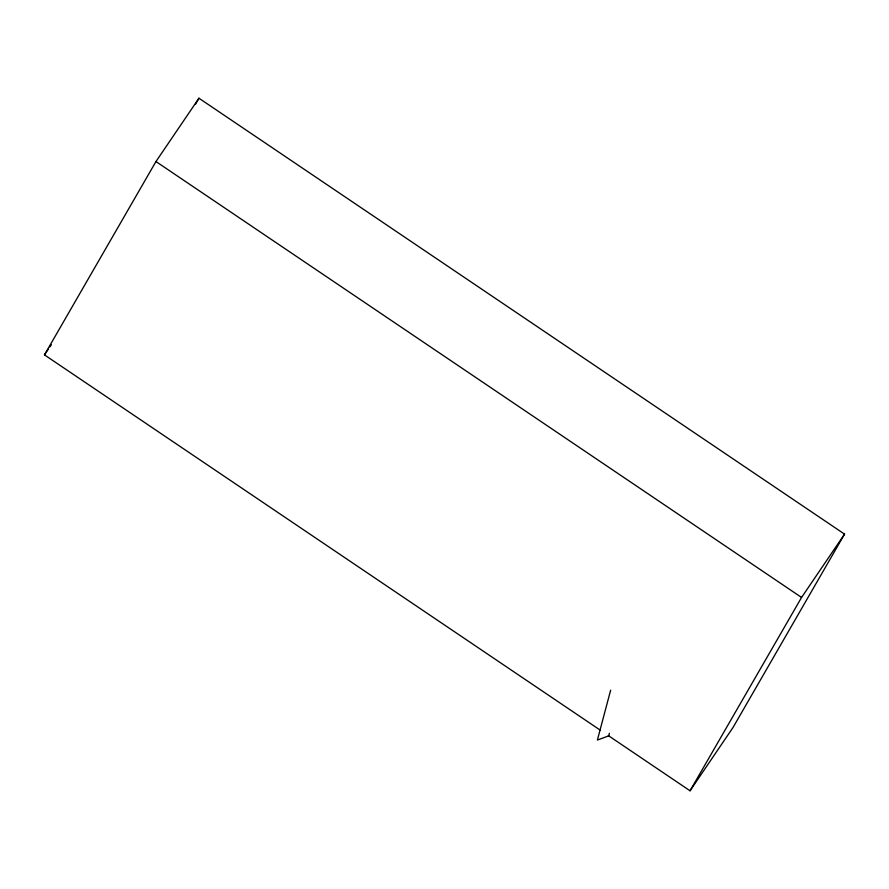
<?xml version="1.0" encoding="UTF-8"?>
<svg xmlns="http://www.w3.org/2000/svg" width="889" height="889" viewBox="0 0 889 889"><rect width="100%" height="100%" fill="white"/><g stroke="black" fill="none" stroke-linecap="round" stroke-linejoin="round"><path stroke-width="1.33" d="M610.654 690.164L597.397 740.048L608.721 735.859L609.409 733.236M600.286 730.169L44.45 354.867L155.964 161.542L198.958 98.223L844.55 534.133L733.036 727.458L690.042 790.777L608.343 735.614M195.491 104.224L198.958 98.223M690.042 790.777L801.556 597.452L844.55 534.133M44.45 354.867L48.284 349.221M49.828 346.954L51.362 344.699M155.964 161.542L801.556 597.452"/></g></svg>
